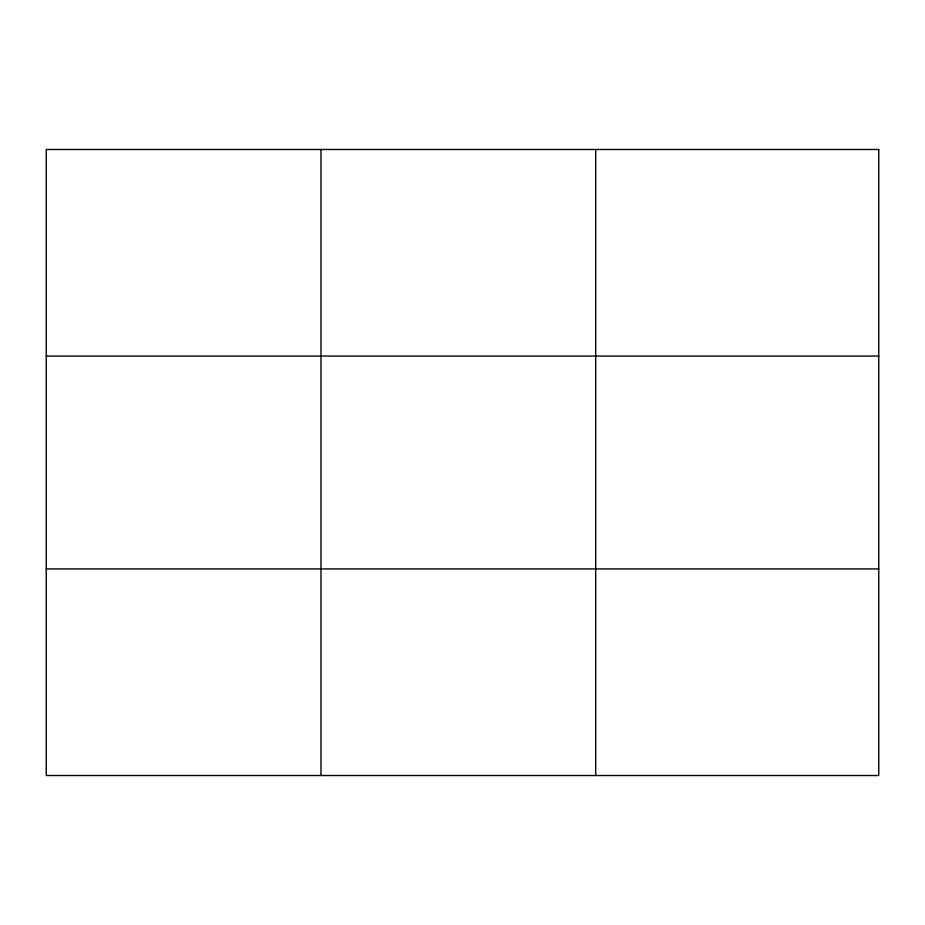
<?xml version="1.0" encoding="UTF-8"?>
<svg xmlns="http://www.w3.org/2000/svg" width="925" height="925" viewBox="0 0 925 925"><rect width="100%" height="100%" fill="white"/><g stroke="black" fill="none" stroke-linecap="round" stroke-linejoin="round"><path stroke-width="1.39" d="M320.975 775.52L320.975 149.48M595.7 775.52L595.7 149.48M46.25 356.079L878.75 356.079M46.25 568.921L878.75 568.921M878.75 149.48L878.75 775.52L46.25 775.52L46.25 149.48L878.75 149.48"/></g></svg>
